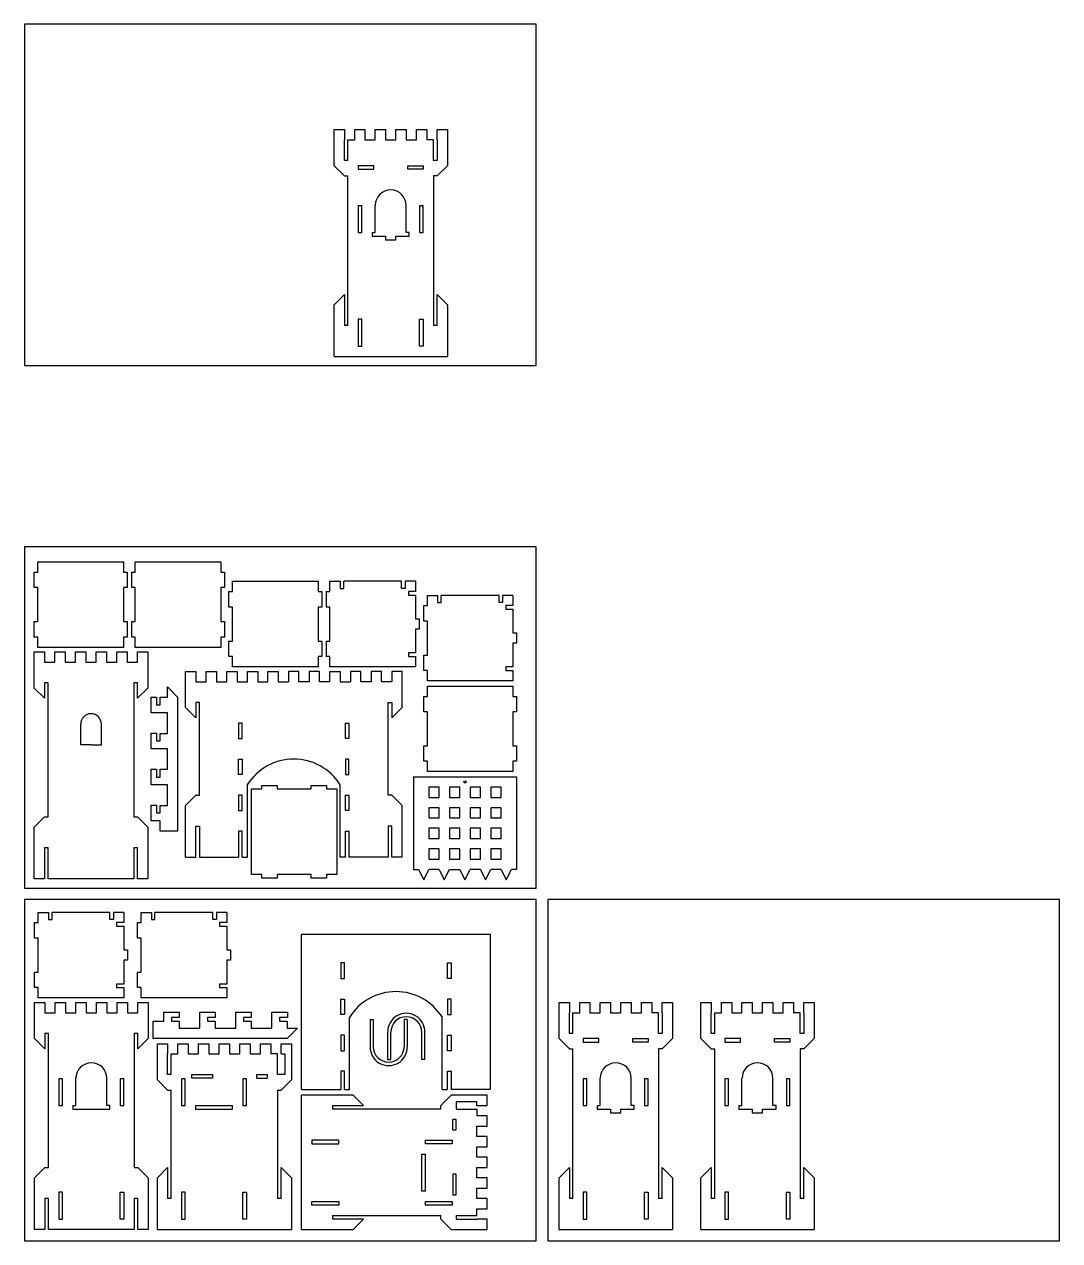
# Model space of a CAD drawing. Header units: millimetres. Extents: x 0 to 2898, y 0 to 1684.
# Drawn here: x 1465 to 2898, y 0 to 1684 of the extents above; entities that cross this region are included whole.
import ezdxf

# ---------------------------------------------------------------- set-up
doc = ezdxf.new("R2010")
doc.units = ezdxf.units.MM
doc.layers.get('0').update_dxf_attribs({"color": 1})
doc.layers.add('Marco', color=5, linetype='Continuous')

msp = doc.modelspace()

# ---------------------------------------------------------------- linework, layer by layer
for p, q in [((1893.2, 1488.5), (1893.2, 1538.5)), ((1893.2, 1538.5), (1907.5, 1538.5)), ((1907.5, 1538.5), (1907.5, 1524.2)), ((1921.8, 1524.2), (1921.8, 1538.5)), ((1921.8, 1538.5), (1936, 1538.5)), ((1936, 1538.5), (1936, 1524.2)), ((1950.3, 1524.2), (1950.3, 1538.5)), ((1950.3, 1538.5), (1964.6, 1538.5)), ((1964.6, 1538.5), (1964.6, 1524.2)), ((1978.9, 1524.2), (1978.9, 1538.5)), ((1978.9, 1538.5), (1993.1, 1538.5)), ((1993.1, 1538.5), (1993.1, 1524.2)), ((2007.4, 1524.2), (2007.4, 1538.5)), ((2007.4, 1538.5), (2021.7, 1538.5)), ((2021.7, 1538.5), (2021.7, 1524.2)), ((2036, 1524.2), (2036, 1538.5)), ((2036, 1538.5), (2050.2, 1538.5)), ((2050.2, 1538.5), (2050.2, 1488.5)), ((1907.5, 1495.7), (1907.5, 1524.2)), ((1912.5, 1495.7), (1912.5, 1524.2)), ((1912.5, 1524.2), (1921.8, 1524.2)), ((1936, 1524.2), (1950.3, 1524.2)), ((1964.6, 1524.2), (1978.9, 1524.2)), ((1993.1, 1524.2), (2007.4, 1524.2)), ((2031, 1524.2), (2021.7, 1524.2)), ((2031, 1495.7), (2031, 1524.2)), ((2036, 1524.2), (2036, 1495.7)), ((1893.2, 1488.5), (1907.5, 1474.3)), ((1912.5, 1495.7), (1907.5, 1495.7)), ((1926.8, 1488.5), (1926.8, 1483.6)), ((1948.2, 1488.5), (1926.8, 1488.5)), ((1926.8, 1483.6), (1948.2, 1483.6)), ((1948.2, 1483.6), (1948.2, 1488.5)), ((1995.3, 1483.6), (1995.3, 1488.5)), ((1995.3, 1488.5), (2016.7, 1488.5)), ((2016.7, 1483.6), (1995.3, 1483.6)), ((2016.7, 1488.5), (2016.7, 1483.6)), ((2036, 1495.7), (2031, 1495.7)), ((2050.2, 1488.5), (2036, 1474.3)), ((1907.5, 1474.3), (1912.5, 1474.3)), ((1912.5, 1267.3), (1912.5, 1474.3)), ((2036, 1474.3), (2031, 1474.3)), ((2031, 1474.3), (2031, 1267.3)), ((1931.8, 1432.9), (1926.8, 1432.9)), ((1926.8, 1432.9), (1926.8, 1395.8)), ((1931.8, 1395.8), (1931.8, 1432.9)), ((1950.3, 1395.8), (1950.3, 1433.6)), ((1993.1, 1395.8), (1993.1, 1433.6)), ((2016.7, 1432.9), (2011.7, 1432.9)), ((2011.7, 1432.9), (2011.7, 1395.8)), ((2016.7, 1395.8), (2016.7, 1432.9)), ((1926.8, 1395.8), (1931.8, 1395.8)), ((1946, 1395.8), (1946, 1390.8)), ((1946, 1395.8), (1950.3, 1395.8)), ((1946, 1390.8), (1964.6, 1390.8)), ((1964.6, 1390.8), (1964.6, 1385.8)), ((1964.6, 1385.8), (1978.9, 1385.8)), ((1978.9, 1390.8), (1997.4, 1390.8)), ((1978.9, 1385.8), (1978.9, 1390.8)), ((1997.4, 1395.8), (1993.1, 1395.8)), ((1997.4, 1390.8), (1997.4, 1395.8)), ((2011.7, 1395.8), (2016.7, 1395.8)), ((1907.5, 1310.1), (1893.2, 1295.8)), ((1907.5, 1310.1), (1907.5, 1267.3)), ((2036, 1267.3), (2036, 1310.1)), ((2036, 1310.1), (2050.2, 1295.8)), ((1893.2, 1224.4), (1893.2, 1295.8)), ((2050.2, 1295.8), (2050.2, 1224.4)), ((1912.5, 1267.3), (1907.5, 1267.3)), ((1931.8, 1275.8), (1926.8, 1275.8)), ((1926.8, 1275.8), (1926.8, 1267.3)), ((1926.8, 1267.3), (1926.8, 1238.7)), ((1931.8, 1238.7), (1931.8, 1275.8)), ((2011.7, 1238.7), (2011.7, 1275.8)), ((2011.7, 1275.8), (2016.7, 1275.8)), ((2016.7, 1275.8), (2016.7, 1267.3)), ((2016.7, 1267.3), (2016.7, 1238.7)), ((2036, 1267.3), (2031, 1267.3)), ((1926.8, 1238.7), (1931.8, 1238.7)), ((2016.7, 1238.7), (2011.7, 1238.7)), ((1893.2, 1224.4), (2050.2, 1224.4)), ((1483.4, 925.7), (1483.4, 940)), ((1483.4, 940), (1601.9, 940)), ((1601.9, 940), (1601.9, 925.7)), ((1618.2, 925.7), (1618.2, 940)), ((1618.2, 940), (1736.7, 940)), ((1736.7, 940), (1736.7, 925.7)), ((1478.4, 904.3), (1478.4, 925.7)), ((1478.4, 925.7), (1483.4, 925.7)), ((1601.9, 925.7), (1606.9, 925.7)), ((1606.9, 925.7), (1606.9, 904.3)), ((1613.2, 904.3), (1613.2, 925.7)), ((1613.2, 925.7), (1618.2, 925.7)), ((1736.7, 925.7), (1741.7, 925.7)), ((1741.7, 925.7), (1741.7, 904.3)), ((1752.8, 898.7), (1752.8, 913)), ((1752.8, 913), (1871.3, 913)), ((1871.3, 913), (1871.3, 898.7)), ((1887.6, 898.7), (1887.6, 913)), ((1887.6, 913), (1901.8, 913)), ((1901.8, 913), (1901.8, 903)), ((1906.8, 903), (1906.8, 913)), ((1986.8, 913), (1906.8, 913)), ((1986.8, 903), (1986.8, 913)), ((2006.1, 913), (1991.8, 913)), ((1991.8, 913), (1991.8, 903)), ((2006.1, 913), (2006.1, 898.7)), ((1483.4, 904.3), (1478.4, 904.3)), ((1483.4, 857.2), (1483.4, 904.3)), ((1606.9, 904.3), (1601.9, 904.3)), ((1601.9, 904.3), (1601.9, 857.2)), ((1618.2, 904.3), (1613.2, 904.3)), ((1618.2, 857.2), (1618.2, 904.3)), ((1741.7, 904.3), (1736.7, 904.3)), ((1736.7, 904.3), (1736.7, 857.2)), ((1747.8, 877.3), (1747.8, 898.7)), ((1747.8, 898.7), (1752.8, 898.7)), ((1871.3, 898.7), (1876.3, 898.7)), ((1876.3, 898.7), (1876.3, 877.3)), ((1882.6, 877.3), (1882.6, 898.7)), ((1882.6, 898.7), (1887.6, 898.7)), ((1901.8, 903), (1906.8, 903)), ((1991.8, 903), (1986.8, 903)), ((2006.1, 898.7), (1996.1, 898.7)), ((1996.1, 898.7), (1996.1, 893.7)), ((1996.1, 893.7), (2006.1, 893.7)), ((2006.1, 893.7), (2006.1, 860.9)), ((2022.4, 879.4), (2022.4, 893.6)), ((2022.4, 893.6), (2036.6, 893.6)), ((2036.6, 893.6), (2036.6, 883.7)), ((2041.6, 883.7), (2041.6, 893.6)), ((2121.6, 893.6), (2041.6, 893.6)), ((2121.6, 883.7), (2121.6, 893.6)), ((2140.9, 893.6), (2126.6, 893.6)), ((2126.6, 893.6), (2126.6, 883.7)), ((2140.9, 893.6), (2140.9, 879.4)), ((1752.8, 877.3), (1747.8, 877.3)), ((1752.8, 830.2), (1752.8, 877.3)), ((1876.3, 877.3), (1871.3, 877.3)), ((1871.3, 877.3), (1871.3, 830.2)), ((1887.6, 877.3), (1882.6, 877.3)), ((1887.6, 830.2), (1887.6, 877.3)), ((2017.4, 858), (2017.4, 879.4)), ((2017.4, 879.4), (2022.4, 879.4)), ((2036.6, 883.7), (2041.6, 883.7)), ((2126.6, 883.7), (2121.6, 883.7)), ((2140.9, 879.4), (2130.9, 879.4)), ((2130.9, 879.4), (2130.9, 874.4)), ((2006.1, 860.9), (2011.1, 860.9)), ((2011.1, 860.9), (2011.1, 846.6)), ((2130.9, 874.4), (2140.9, 874.4)), ((2140.9, 874.4), (2140.9, 841.5)), ((1478.4, 835.8), (1478.4, 857.2)), ((1478.4, 857.2), (1483.4, 857.2)), ((1601.9, 857.2), (1606.9, 857.2)), ((1606.9, 857.2), (1606.9, 835.8)), ((1613.2, 835.8), (1613.2, 857.2)), ((1613.2, 857.2), (1618.2, 857.2)), ((1736.7, 857.2), (1741.7, 857.2)), ((1741.7, 857.2), (1741.7, 835.8)), ((2011.1, 846.6), (2006.1, 846.6)), ((2006.1, 846.6), (2006.1, 813.8)), ((2022.4, 858), (2017.4, 858)), ((2022.4, 810.8), (2022.4, 858)), ((1483.4, 835.8), (1478.4, 835.8)), ((1483.4, 821.5), (1483.4, 835.8)), ((1606.9, 835.8), (1601.9, 835.8)), ((1601.9, 835.8), (1601.9, 821.5)), ((1618.2, 835.8), (1613.2, 835.8)), ((1618.2, 821.5), (1618.2, 835.8)), ((1741.7, 835.8), (1736.7, 835.8)), ((1736.7, 835.8), (1736.7, 821.5)), ((1747.8, 808.8), (1747.8, 830.2)), ((1747.8, 830.2), (1752.8, 830.2)), ((1871.3, 830.2), (1876.3, 830.2)), ((1876.3, 830.2), (1876.3, 808.8)), ((1882.6, 808.8), (1882.6, 830.2)), ((1882.6, 830.2), (1887.6, 830.2)), ((2140.9, 841.5), (2145.9, 841.5)), ((2145.9, 827.3), (2140.9, 827.3)), ((2140.9, 827.3), (2140.9, 794.4)), ((2145.9, 841.5), (2145.9, 827.3)), ((1478.4, 765.2), (1478.4, 815.2)), ((1478.4, 815.2), (1492.7, 815.2)), ((1601.9, 821.5), (1483.4, 821.5)), ((1492.7, 815.2), (1492.7, 800.9)), ((1507, 800.9), (1507, 815.2)), ((1507, 815.2), (1521.2, 815.2)), ((1521.2, 815.2), (1521.2, 800.9)), ((1535.5, 800.9), (1535.5, 815.2)), ((1535.5, 815.2), (1549.8, 815.2)), ((1549.8, 815.2), (1549.8, 800.9)), ((1564.1, 800.9), (1564.1, 815.2)), ((1564.1, 815.2), (1578.3, 815.2)), ((1578.3, 815.2), (1578.3, 800.9)), ((1592.6, 800.9), (1592.6, 815.2)), ((1592.6, 815.2), (1606.9, 815.2)), ((1606.9, 815.2), (1606.9, 800.9)), ((1736.7, 821.5), (1618.2, 821.5)), ((1621.2, 800.9), (1621.2, 815.2)), ((1621.2, 815.2), (1635.4, 815.2)), ((1635.4, 815.2), (1635.4, 765.2)), ((1752.8, 808.8), (1747.8, 808.8)), ((1752.8, 794.5), (1752.8, 808.8)), ((1876.3, 808.8), (1871.3, 808.8)), ((1871.3, 808.8), (1871.3, 794.5)), ((1887.6, 808.8), (1882.6, 808.8)), ((1887.6, 794.5), (1887.6, 808.8)), ((2006.1, 813.8), (1996.1, 813.8)), ((1996.1, 813.8), (1996.1, 808.8)), ((1996.1, 808.8), (2006.1, 808.8)), ((2006.1, 808.8), (2006.1, 794.5)), ((2017.4, 789.4), (2017.4, 810.8)), ((2017.4, 810.8), (2022.4, 810.8)), ((1492.7, 800.9), (1507, 800.9)), ((1521.2, 800.9), (1535.5, 800.9)), ((1549.8, 800.9), (1564.1, 800.9)), ((1578.3, 800.9), (1592.6, 800.9)), ((1606.9, 800.9), (1621.2, 800.9)), ((1871.3, 794.5), (1752.8, 794.5)), ((2006.1, 794.5), (1887.6, 794.5)), ((2140.9, 794.4), (2130.9, 794.4)), ((2130.9, 794.4), (2130.9, 789.4)), ((1687.6, 738.2), (1687.6, 788.2)), ((1687.6, 788.2), (1701.9, 788.2)), ((1701.9, 788.2), (1701.9, 773.9)), ((1716.2, 773.9), (1716.2, 788.2)), ((1716.2, 788.2), (1730.4, 788.2)), ((1730.4, 788.2), (1730.4, 773.9)), ((1744.7, 773.9), (1744.7, 788.2)), ((1744.7, 788.2), (1759, 788.2)), ((1759, 788.2), (1759, 773.9)), ((1773.3, 773.9), (1773.3, 788.2)), ((1773.3, 788.2), (1787.6, 788.2)), ((1787.6, 788.2), (1787.6, 773.9)), ((1801.8, 773.9), (1801.8, 788.2)), ((1801.8, 788.2), (1816.1, 788.2)), ((1816.1, 788.2), (1816.1, 773.9)), ((1844.7, 788.2), (1830.4, 788.2)), ((1830.4, 788.2), (1830.4, 773.9)), ((1844.7, 773.9), (1844.7, 788.2)), ((1873.2, 788.2), (1858.9, 788.2)), ((1858.9, 788.2), (1858.9, 773.9)), ((1873.2, 773.9), (1873.2, 788.2)), ((1887.5, 773.9), (1887.5, 788.2)), ((1887.5, 788.2), (1901.8, 788.2)), ((1901.8, 788.2), (1901.8, 773.9)), ((1930.3, 788.2), (1916, 788.2)), ((1916, 788.2), (1916, 773.9)), ((1930.3, 773.9), (1930.3, 788.2)), ((1958.9, 788.2), (1944.6, 788.2)), ((1944.6, 788.2), (1944.6, 773.9)), ((1958.9, 773.9), (1958.9, 788.2)), ((1987.4, 788.2), (1973.2, 788.2)), ((1973.2, 788.2), (1973.2, 773.9)), ((1987.4, 738.2), (1987.4, 788.2)), ((2022.4, 789.4), (2017.4, 789.4)), ((2022.4, 775.1), (2022.4, 789.4)), ((2140.9, 775.1), (2022.4, 775.1)), ((2130.9, 789.4), (2140.9, 789.4)), ((2140.9, 789.4), (2140.9, 775.1)), ((1478.4, 765.2), (1492.7, 751)), ((1497.7, 772.4), (1492.7, 772.4)), ((1492.7, 772.4), (1492.7, 751)), ((1497.7, 586.8), (1497.7, 772.4)), ((1621.2, 772.4), (1616.2, 772.4)), ((1616.2, 772.4), (1616.2, 586.8)), ((1621.2, 751), (1621.2, 772.4)), ((1635.4, 765.2), (1621.2, 751)), ((1662.5, 752.4), (1662.5, 766.7)), ((1676.7, 752.4), (1662.5, 766.7)), ((1701.9, 773.9), (1716.2, 773.9)), ((1730.4, 773.9), (1744.7, 773.9)), ((1759, 773.9), (1773.3, 773.9)), ((1787.6, 773.9), (1801.8, 773.9)), ((1816.1, 773.9), (1830.4, 773.9)), ((1858.9, 773.9), (1844.7, 773.9)), ((1887.5, 773.9), (1873.2, 773.9)), ((1901.8, 773.9), (1916, 773.9)), ((1944.6, 773.9), (1930.3, 773.9)), ((1973.2, 773.9), (1958.9, 773.9)), ((2022.4, 753.7), (2022.4, 768)), ((2022.4, 768), (2140.9, 768)), ((2140.9, 768), (2140.9, 753.7)), ((1640.3, 731.1), (1640.3, 752.5)), ((1640.3, 752.5), (1647.5, 752.5)), ((1647.5, 752.5), (1647.5, 741.8)), ((1647.5, 741.8), (1652.5, 741.8)), ((1652.5, 741.8), (1652.5, 752.4)), ((1652.5, 752.4), (1662.5, 752.4)), ((1676.7, 752.4), (1676.7, 566.9)), ((1706.9, 745.4), (1701.9, 745.4)), ((1701.9, 745.4), (1701.9, 723.9)), ((1706.9, 616.9), (1706.9, 745.4)), ((1968.2, 616.9), (1968.2, 745.4)), ((1968.2, 745.4), (1973.2, 745.4)), ((1973.2, 745.4), (1973.2, 723.9)), ((2017.4, 732.3), (2017.4, 753.7)), ((2017.4, 753.7), (2022.4, 753.7)), ((2140.9, 753.7), (2145.9, 753.7)), ((2145.9, 753.7), (2145.9, 732.3)), ((1662.5, 731.1), (1640.3, 731.1)), ((1662.5, 702.5), (1662.5, 731.1)), ((1701.9, 723.9), (1687.6, 738.2)), ((1973.2, 723.9), (1987.4, 738.2)), ((2022.4, 732.3), (2017.4, 732.3)), ((2022.4, 685.2), (2022.4, 732.3)), ((2145.9, 732.3), (2140.9, 732.3)), ((2140.9, 732.3), (2140.9, 685.2)), ((1542.6, 686.7), (1542.6, 715.3)), ((1571.2, 686.7), (1571.2, 715.3)), ((1766.1, 716.8), (1761.1, 716.8)), ((1761.1, 716.8), (1761.1, 695.4)), ((1766.1, 695.4), (1766.1, 716.8)), ((1908.9, 695.4), (1908.9, 716.8)), ((1908.9, 716.8), (1913.9, 716.8)), ((1913.9, 716.8), (1913.9, 695.4)), ((1640.3, 681.2), (1640.3, 702.6)), ((1640.3, 702.6), (1647.5, 702.6)), ((1647.5, 702.6), (1647.5, 691.9)), ((1647.5, 691.9), (1652.5, 691.9)), ((1652.5, 691.9), (1652.5, 702.5)), ((1652.5, 702.5), (1662.5, 702.5)), ((1761.1, 695.4), (1766.1, 695.4)), ((1913.9, 695.4), (1908.9, 695.4)), ((1556.9, 686.7), (1542.6, 686.7)), ((1556.9, 686.7), (1571.2, 686.7)), ((1662.5, 681.2), (1640.3, 681.2)), ((1662.5, 652.7), (1662.5, 681.2)), ((2017.4, 663.8), (2017.4, 685.2)), ((2017.4, 685.2), (2022.4, 685.2)), ((2140.9, 685.2), (2145.9, 685.2)), ((2145.9, 685.2), (2145.9, 663.8)), ((1761.1, 645.4), (1761.1, 666.8)), ((1761.1, 666.8), (1766.1, 666.8)), ((1766.1, 666.8), (1766.1, 645.4)), ((1913.9, 666.8), (1908.9, 666.8)), ((1908.9, 666.8), (1908.9, 645.4)), ((1913.9, 645.4), (1913.9, 666.8)), ((2022.4, 663.8), (2017.4, 663.8)), ((2022.4, 649.5), (2022.4, 663.8)), ((2145.9, 663.8), (2140.9, 663.8)), ((2140.9, 663.8), (2140.9, 649.5)), ((1640.3, 631.3), (1640.3, 652.7)), ((1640.3, 652.7), (1647.5, 652.7)), ((1647.5, 652.7), (1647.5, 642)), ((1647.5, 642), (1652.5, 642)), ((1652.5, 642), (1652.5, 652.7)), ((1652.5, 652.7), (1662.5, 652.7)), ((1766.1, 645.4), (1761.1, 645.4)), ((1908.9, 645.4), (1913.9, 645.4)), ((2003.1, 642.4), (2145.9, 642.4)), ((2003.1, 642.4), (2003.1, 513.9)), ((2140.9, 649.5), (2022.4, 649.5)), ((2145.9, 642.4), (2145.9, 513.9)), ((1662.5, 631.3), (1640.3, 631.3)), ((1662.5, 602.8), (1662.5, 631.3)), ((1773.3, 531.2), (1773.3, 631.1)), ((1778.8, 507), (1778.8, 625.5)), ((1778.8, 625.5), (1793.1, 625.5)), ((1793.1, 625.5), (1793.1, 630.5)), ((1793.1, 630.5), (1814.5, 630.5)), ((1814.5, 630.5), (1814.5, 625.5)), ((1814.5, 625.5), (1861.6, 625.5)), ((1861.6, 625.5), (1861.6, 630.5)), ((1861.6, 630.5), (1883, 630.5)), ((1883, 630.5), (1883, 625.5)), ((1883, 625.5), (1897.3, 625.5)), ((1897.3, 625.5), (1897.3, 507)), ((1901.8, 531.2), (1901.8, 631.1)), ((2038.8, 628.1), (2024.5, 628.1)), ((2024.5, 628.1), (2024.5, 613.8)), ((2038.8, 613.8), (2038.8, 628.1)), ((2067.3, 628.1), (2053.1, 628.1)), ((2053.1, 628.1), (2053.1, 613.8)), ((2067.3, 613.8), (2067.3, 628.1)), ((2095.9, 628.1), (2081.6, 628.1)), ((2081.6, 628.1), (2081.6, 613.8)), ((2095.9, 613.8), (2095.9, 628.1)), ((2124.4, 628.1), (2110.2, 628.1)), ((2110.2, 628.1), (2110.2, 613.8)), ((2124.4, 613.8), (2124.4, 628.1)), ((1687.6, 602.6), (1701.9, 616.9)), ((1701.9, 616.9), (1706.9, 616.9)), ((1766.1, 616.9), (1761.1, 616.9)), ((1761.1, 616.9), (1761.1, 595.5)), ((1766.1, 595.5), (1766.1, 616.9)), ((1908.9, 595.5), (1908.9, 616.9)), ((1908.9, 616.9), (1913.9, 616.9)), ((1913.9, 616.9), (1913.9, 595.5)), ((1973.2, 616.9), (1968.2, 616.9)), ((1987.4, 602.6), (1973.2, 616.9)), ((2024.5, 613.8), (2038.8, 613.8)), ((2053.1, 613.8), (2067.3, 613.8)), ((2081.6, 613.8), (2095.9, 613.8)), ((2110.2, 613.8), (2124.4, 613.8)), ((1640.3, 581.5), (1640.3, 602.9)), ((1640.3, 602.9), (1647.5, 602.9)), ((1647.5, 602.9), (1647.5, 592.2)), ((1647.5, 592.2), (1652.5, 592.2)), ((1652.5, 592.2), (1652.5, 602.8)), ((1652.5, 602.8), (1662.5, 602.8)), ((1687.6, 531.2), (1687.6, 602.6)), ((1761.1, 595.5), (1766.1, 595.5)), ((1913.9, 595.5), (1908.9, 595.5)), ((1987.4, 531.2), (1987.4, 602.6)), ((2038.8, 599.5), (2024.5, 599.5)), ((2024.5, 599.5), (2024.5, 585.3)), ((2038.8, 585.3), (2038.8, 599.5)), ((2067.3, 599.5), (2053.1, 599.5)), ((2053.1, 599.5), (2053.1, 585.3)), ((2067.3, 585.3), (2067.3, 599.5)), ((2095.9, 599.5), (2081.6, 599.5)), ((2081.6, 599.5), (2081.6, 585.3)), ((2095.9, 585.3), (2095.9, 599.5)), ((2124.4, 599.5), (2110.2, 599.5)), ((2110.2, 599.5), (2110.2, 585.3)), ((2124.4, 585.3), (2124.4, 599.5)), ((1492.7, 586.8), (1478.4, 572.5)), ((1492.7, 586.8), (1497.7, 586.8)), ((1616.2, 586.8), (1621.2, 586.8)), ((1621.2, 586.8), (1635.4, 572.5)), ((1652.5, 581.5), (1640.3, 581.5)), ((1652.5, 566.9), (1652.5, 581.5)), ((1701.9, 531.2), (1701.9, 574)), ((1701.9, 574), (1706.9, 574)), ((1706.9, 574), (1706.9, 531.2)), ((1973.2, 574), (1968.2, 574)), ((1968.2, 574), (1968.2, 531.2)), ((1973.2, 531.2), (1973.2, 574)), ((2024.5, 585.3), (2038.8, 585.3)), ((2053.1, 585.3), (2067.3, 585.3)), ((2081.6, 585.3), (2095.9, 585.3)), ((2110.2, 585.3), (2124.4, 585.3)), ((1478.4, 501.1), (1478.4, 572.5)), ((1635.4, 572.5), (1635.4, 501.1)), ((1676.7, 566.9), (1652.5, 566.9)), ((1766.1, 566.9), (1761.1, 566.9)), ((1761.1, 566.9), (1761.1, 531.2)), ((1766.1, 531.2), (1766.1, 566.9)), ((1908.9, 531.2), (1908.9, 566.9)), ((1908.9, 566.9), (1913.9, 566.9)), ((1913.9, 566.9), (1913.9, 531.2)), ((2038.8, 571), (2024.5, 571)), ((2024.5, 571), (2024.5, 556.7)), ((2024.5, 556.7), (2038.8, 556.7)), ((2038.8, 556.7), (2038.8, 571)), ((2067.3, 571), (2053.1, 571)), ((2053.1, 571), (2053.1, 556.7)), ((2053.1, 556.7), (2067.3, 556.7)), ((2067.3, 556.7), (2067.3, 571)), ((2095.9, 571), (2081.6, 571)), ((2081.6, 571), (2081.6, 556.7)), ((2081.6, 556.7), (2095.9, 556.7)), ((2095.9, 556.7), (2095.9, 571)), ((2124.4, 571), (2110.2, 571)), ((2110.2, 571), (2110.2, 556.7)), ((2110.2, 556.7), (2124.4, 556.7)), ((2124.4, 556.7), (2124.4, 571)), ((1497.7, 543.9), (1492.7, 543.9)), ((1492.7, 543.9), (1492.7, 501.1)), ((1497.7, 501.1), (1497.7, 543.9)), ((1621.2, 543.9), (1616.2, 543.9)), ((1616.2, 543.9), (1616.2, 501.1)), ((1621.2, 501.1), (1621.2, 543.9)), ((2038.8, 542.4), (2024.5, 542.4)), ((2024.5, 542.4), (2024.5, 528.2)), ((2038.8, 528.2), (2038.8, 542.4)), ((2067.3, 542.4), (2053.1, 542.4)), ((2053.1, 542.4), (2053.1, 528.2)), ((2067.3, 528.2), (2067.3, 542.4)), ((2095.9, 542.4), (2081.6, 542.4)), ((2081.6, 542.4), (2081.6, 528.2)), ((2095.9, 528.2), (2095.9, 542.4)), ((2124.4, 542.4), (2110.2, 542.4)), ((2110.2, 542.4), (2110.2, 528.2)), ((2124.4, 528.2), (2124.4, 542.4)), ((1687.6, 531.2), (1701.9, 531.2)), ((1706.9, 531.2), (1761.1, 531.2)), ((1766.1, 531.2), (1773.3, 531.2)), ((1908.9, 531.2), (1901.8, 531.2)), ((1968.2, 531.2), (1913.9, 531.2)), ((1987.4, 531.2), (1973.2, 531.2)), ((2024.5, 528.2), (2038.8, 528.2)), ((2053.1, 528.2), (2067.3, 528.2)), ((2081.6, 528.2), (2095.9, 528.2)), ((2110.2, 528.2), (2124.4, 528.2)), ((1793.1, 507), (1778.8, 507)), ((1793.1, 502), (1793.1, 507)), ((1861.6, 507), (1814.5, 507)), ((1814.5, 507), (1814.5, 502)), ((1861.6, 502), (1861.6, 507)), ((1897.3, 507), (1883, 507)), ((1883, 507), (1883, 502)), ((2003.1, 513.9), (2010.2, 513.9)), ((2010.2, 513.9), (2017.4, 499.6)), ((2017.4, 499.6), (2024.5, 513.9)), ((2038.8, 513.9), (2024.5, 513.9)), ((2038.8, 513.9), (2045.9, 499.6)), ((2045.9, 499.6), (2053.1, 513.9)), ((2053.1, 513.9), (2067.3, 513.9)), ((2067.3, 513.9), (2074.5, 499.6)), ((2074.5, 499.6), (2081.6, 513.9)), ((2095.9, 513.9), (2081.6, 513.9)), ((2095.9, 513.9), (2103, 499.6)), ((2103, 499.6), (2110.2, 513.9)), ((2124.4, 513.9), (2110.2, 513.9)), ((2124.4, 513.9), (2131.6, 499.6)), ((2131.6, 499.6), (2138.7, 513.9)), ((2145.9, 513.9), (2138.7, 513.9)), ((1492.7, 501.1), (1478.4, 501.1)), ((1616.2, 501.1), (1497.7, 501.1)), ((1635.4, 501.1), (1621.2, 501.1)), ((1814.5, 502), (1793.1, 502)), ((1883, 502), (1861.6, 502)), ((1478.8, 418.9), (1478.8, 440.4)), ((1478.8, 440.4), (1483.8, 440.4)), ((1483.8, 440.4), (1483.8, 454.6)), ((1483.8, 454.6), (1498.1, 454.6)), ((1498.1, 454.6), (1498.1, 444.6)), ((1498.1, 444.6), (1503.1, 444.6)), ((1503.1, 444.6), (1503.1, 454.6)), ((1583.1, 454.6), (1503.1, 454.6)), ((1583.1, 444.6), (1583.1, 454.6)), ((1588.1, 444.6), (1583.1, 444.6)), ((1602.3, 454.6), (1588.1, 454.6)), ((1588.1, 454.6), (1588.1, 444.6)), ((1602.3, 440.4), (1592.3, 440.4)), ((1592.3, 440.4), (1592.3, 435.4)), ((1602.3, 454.6), (1602.3, 440.4)), ((1621.2, 418.9), (1621.2, 440.4)), ((1621.2, 440.4), (1626.2, 440.4)), ((1626.2, 440.4), (1626.2, 454.6)), ((1626.2, 454.6), (1640.4, 454.6)), ((1640.4, 454.6), (1640.4, 444.6)), ((1640.4, 444.6), (1645.4, 444.6)), ((1645.4, 444.6), (1645.4, 454.6)), ((1725.4, 454.6), (1645.4, 454.6)), ((1725.4, 444.6), (1725.4, 454.6)), ((1730.4, 444.6), (1725.4, 444.6)), ((1744.7, 454.6), (1730.4, 454.6)), ((1730.4, 454.6), (1730.4, 444.6)), ((1744.7, 440.4), (1734.7, 440.4)), ((1734.7, 440.4), (1734.7, 435.4)), ((1744.7, 454.6), (1744.7, 440.4)), ((1592.3, 435.4), (1602.3, 435.4)), ((1602.3, 435.4), (1602.3, 402.5)), ((1734.7, 435.4), (1744.7, 435.4)), ((1744.7, 435.4), (1744.7, 402.5)), ((1848.2, 209.3), (1848.3, 424.3)), ((1848.3, 424.3), (2109.5, 424.3)), ((2109.5, 424.3), (2109.5, 209.3)), ((1483.8, 418.9), (1478.8, 418.9)), ((1483.8, 371.8), (1483.8, 418.9)), ((1626.2, 418.9), (1621.2, 418.9)), ((1626.2, 371.8), (1626.2, 418.9)), ((1602.3, 402.5), (1607.3, 402.5)), ((1607.3, 388.2), (1602.3, 388.2)), ((1602.3, 388.2), (1602.3, 355.4)), ((1607.3, 402.5), (1607.3, 388.2)), ((1744.7, 402.5), (1749.7, 402.5)), ((1749.7, 388.2), (1744.7, 388.2)), ((1744.7, 388.2), (1744.7, 355.4)), ((1749.7, 402.5), (1749.7, 388.2)), ((1478.8, 350.4), (1478.8, 371.8)), ((1478.8, 371.8), (1483.8, 371.8)), ((1621.2, 350.4), (1621.2, 371.8)), ((1621.2, 371.8), (1626.2, 371.8)), ((1907.5, 384.5), (1902.5, 384.5)), ((1902.5, 384.5), (1902.5, 363.1)), ((1907.5, 363.1), (1907.5, 384.5)), ((2050.3, 363.1), (2050.3, 384.5)), ((2050.3, 384.5), (2055.3, 384.5)), ((2055.3, 384.5), (2055.3, 363.1)), ((1602.3, 355.4), (1592.3, 355.4)), ((1592.3, 355.4), (1592.3, 350.4)), ((1744.7, 355.4), (1734.7, 355.4)), ((1734.7, 355.4), (1734.7, 350.4)), ((1902.5, 363.1), (1907.5, 363.1)), ((2055.3, 363.1), (2050.3, 363.1)), ((1483.8, 350.4), (1478.8, 350.4)), ((1483.8, 336.1), (1483.8, 350.4)), ((1592.3, 350.4), (1602.3, 350.4)), ((1602.3, 350.4), (1602.3, 336.1)), ((1626.2, 350.4), (1621.2, 350.4)), ((1626.2, 336.1), (1626.2, 350.4)), ((1734.7, 350.4), (1744.7, 350.4)), ((1744.7, 350.4), (1744.7, 336.1)), ((1478.8, 279.9), (1478.8, 329.8)), ((1478.8, 329.8), (1493.1, 329.8)), ((1602.3, 336.1), (1483.8, 336.1)), ((1493.1, 329.8), (1493.1, 315.6)), ((1507.4, 315.6), (1507.4, 329.8)), ((1507.4, 329.8), (1521.7, 329.8)), ((1521.7, 329.8), (1521.7, 315.6)), ((1536, 315.6), (1536, 329.8)), ((1536, 329.8), (1550.2, 329.8)), ((1550.2, 329.8), (1550.2, 315.6)), ((1564.5, 315.6), (1564.5, 329.8)), ((1564.5, 329.8), (1578.8, 329.8)), ((1578.8, 329.8), (1578.8, 315.6)), ((1593.1, 315.6), (1593.1, 329.8)), ((1593.1, 329.8), (1607.3, 329.8)), ((1607.3, 329.8), (1607.3, 315.6)), ((1621.6, 315.6), (1621.6, 329.8)), ((1621.6, 329.8), (1635.9, 329.8)), ((1744.7, 336.1), (1626.2, 336.1)), ((1635.9, 329.8), (1635.9, 279.9)), ((1902.5, 313.1), (1902.5, 334.5)), ((1902.5, 334.5), (1907.5, 334.5)), ((1907.5, 334.5), (1907.5, 313.1)), ((2055.3, 334.5), (2050.3, 334.5)), ((2050.3, 334.5), (2050.3, 313.1)), ((2055.3, 313.1), (2055.3, 334.5)), ((2204.7, 279.9), (2204.7, 329.8)), ((2204.7, 329.8), (2219, 329.8)), ((2219, 329.8), (2219, 315.6)), ((2233.3, 315.6), (2233.3, 329.8)), ((2233.3, 329.8), (2247.5, 329.8)), ((2247.5, 329.8), (2247.5, 315.6)), ((2261.8, 315.6), (2261.8, 329.8)), ((2261.8, 329.8), (2276.1, 329.8)), ((2276.1, 329.8), (2276.1, 315.6)), ((2290.4, 315.6), (2290.4, 329.8)), ((2290.4, 329.8), (2304.7, 329.8)), ((2304.7, 329.8), (2304.7, 315.6)), ((2318.9, 315.6), (2318.9, 329.8)), ((2318.9, 329.8), (2333.2, 329.8)), ((2333.2, 329.8), (2333.2, 315.6)), ((2347.5, 315.6), (2347.5, 329.8)), ((2347.5, 329.8), (2361.8, 329.8)), ((2361.8, 329.8), (2361.8, 279.9)), ((2400.8, 279.9), (2400.8, 329.8)), ((2400.8, 329.8), (2415.1, 329.8)), ((2415.1, 329.8), (2415.1, 315.6)), ((2429.4, 315.6), (2429.4, 329.8)), ((2429.4, 329.8), (2443.7, 329.8)), ((2443.7, 329.8), (2443.7, 315.6)), ((2457.9, 315.6), (2457.9, 329.8)), ((2457.9, 329.8), (2472.2, 329.8)), ((2472.2, 329.8), (2472.2, 315.6)), ((2486.5, 315.6), (2486.5, 329.8)), ((2486.5, 329.8), (2500.8, 329.8)), ((2500.8, 329.8), (2500.8, 315.6)), ((2515.1, 315.6), (2515.1, 329.8)), ((2515.1, 329.8), (2529.3, 329.8)), ((2529.3, 329.8), (2529.3, 315.6)), ((2543.6, 315.6), (2543.6, 329.8)), ((2543.6, 329.8), (2557.9, 329.8)), ((2557.9, 329.8), (2557.9, 279.9)), ((1493.1, 315.6), (1507.4, 315.6)), ((1521.7, 315.6), (1536, 315.6)), ((1550.2, 315.6), (1564.5, 315.6)), ((1578.8, 315.6), (1593.1, 315.6)), ((1607.3, 315.6), (1621.6, 315.6)), ((1643, 279.9), (1643, 304.1)), ((1643, 304.1), (1657.6, 304.1)), ((1657.6, 304.1), (1657.6, 316.3)), ((1657.6, 316.3), (1679, 316.3)), ((1679, 309.1), (1668.3, 309.1)), ((1668.3, 309.1), (1668.3, 304.1)), ((1668.3, 304.1), (1678.9, 304.1)), ((1678.9, 304.1), (1678.9, 294.1)), ((1679, 316.3), (1679, 309.1)), ((1707.5, 294.1), (1707.5, 316.3)), ((1707.5, 316.3), (1728.9, 316.3)), ((1728.9, 309.1), (1718.2, 309.1)), ((1718.2, 309.1), (1718.2, 304.1)), ((1718.2, 304.1), (1728.8, 304.1)), ((1728.8, 304.1), (1728.8, 294.1)), ((1728.9, 316.3), (1728.9, 309.1)), ((1757.3, 294.1), (1757.3, 316.3)), ((1757.3, 316.3), (1778.7, 316.3)), ((1778.7, 309.1), (1768, 309.1)), ((1768, 309.1), (1768, 304.1)), ((1768, 304.1), (1778.7, 304.1)), ((1778.7, 316.3), (1778.7, 309.1)), ((1778.7, 304.1), (1778.7, 294.1)), ((1807.2, 294.1), (1807.2, 316.3)), ((1807.2, 316.3), (1828.6, 316.3)), ((1828.6, 309.1), (1817.9, 309.1)), ((1817.9, 309.1), (1817.9, 304.1)), ((1817.9, 304.1), (1828.5, 304.1)), ((1828.5, 304.1), (1828.5, 294.1)), ((1828.6, 316.3), (1828.6, 309.1)), ((1907.5, 313.1), (1902.5, 313.1)), ((1914.6, 209.3), (1914.6, 309.1)), ((1943.2, 306.4), (1943.2, 268.6)), ((1943.2, 306.4), (1947.5, 306.4)), ((1947.5, 306.4), (1947.5, 268.6)), ((1994.6, 306.4), (1990.4, 306.4)), ((1990.4, 306.4), (1990.4, 268.6)), ((1994.6, 306.4), (1994.6, 268.6)), ((2043.1, 209.3), (2043.1, 309.1)), ((2050.3, 313.1), (2055.3, 313.1)), ((2219, 287), (2219, 315.6)), ((2224, 287), (2224, 315.6)), ((2224, 315.6), (2233.3, 315.6)), ((2247.5, 315.6), (2261.8, 315.6)), ((2276.1, 315.6), (2290.4, 315.6)), ((2304.7, 315.6), (2318.9, 315.6)), ((2342.5, 315.6), (2333.2, 315.6)), ((2342.5, 287), (2342.5, 315.6)), ((2347.5, 315.6), (2347.5, 287)), ((2415.1, 287), (2415.1, 315.6)), ((2420.1, 287), (2420.1, 315.6)), ((2420.1, 315.6), (2429.4, 315.6)), ((2443.7, 315.6), (2457.9, 315.6)), ((2472.2, 315.6), (2486.5, 315.6)), ((2500.8, 315.6), (2515.1, 315.6)), ((2538.6, 315.6), (2529.3, 315.6)), ((2538.6, 287), (2538.6, 315.6)), ((2543.6, 315.6), (2543.6, 287)), ((1498.1, 287), (1493.1, 287)), ((1493.1, 287), (1493.1, 265.6)), ((1498.1, 101.4), (1498.1, 287)), ((1621.6, 287), (1616.6, 287)), ((1616.6, 287), (1616.6, 101.4)), ((1621.6, 265.6), (1621.6, 287)), ((1678.9, 294.1), (1707.5, 294.1)), ((1728.8, 294.1), (1757.3, 294.1)), ((1778.7, 294.1), (1807.2, 294.1)), ((1828.5, 294.1), (1842.8, 294.1)), ((1828.5, 279.9), (1842.8, 294.1)), ((1967.5, 250.9), (1967.5, 288.7)), ((1971.8, 250.9), (1971.8, 288.7)), ((2014.6, 250.9), (2014.6, 288.7)), ((2018.9, 250.9), (2018.9, 288.7)), ((2224, 287), (2219, 287)), ((2347.5, 287), (2342.5, 287)), ((2420.1, 287), (2415.1, 287)), ((2543.6, 287), (2538.6, 287)), ((1478.8, 279.9), (1493.1, 265.6)), ((1635.9, 279.9), (1621.6, 265.6)), ((1828.5, 279.9), (1643, 279.9)), ((1648.7, 222.8), (1648.7, 272.7)), ((1648.7, 272.7), (1662.9, 272.7)), ((1662.9, 272.7), (1662.9, 258.5)), ((1677.2, 258.5), (1677.2, 272.7)), ((1677.2, 272.7), (1691.5, 272.7)), ((1691.5, 272.7), (1691.5, 258.5)), ((1705.8, 258.5), (1705.8, 272.7)), ((1705.8, 272.7), (1720.1, 272.7)), ((1720.1, 272.7), (1720.1, 258.5)), ((1734.3, 258.5), (1734.3, 272.7)), ((1734.3, 272.7), (1748.6, 272.7)), ((1748.6, 272.7), (1748.6, 258.5)), ((1762.9, 258.5), (1762.9, 272.7)), ((1762.9, 272.7), (1777.2, 272.7)), ((1777.2, 272.7), (1777.2, 258.5)), ((1791.4, 258.5), (1791.4, 272.7)), ((1791.4, 272.7), (1805.7, 272.7)), ((1805.7, 272.7), (1805.7, 258.5)), ((1820, 258.5), (1820, 272.7)), ((1820, 272.7), (1834.3, 272.7)), ((1834.3, 272.7), (1834.3, 222.8)), ((1907.5, 284.6), (1902.5, 284.6)), ((1902.5, 284.6), (1902.5, 263.1)), ((1907.5, 263.1), (1907.5, 284.6)), ((2050.3, 263.1), (2050.3, 284.6)), ((2050.3, 284.6), (2055.3, 284.6)), ((2055.3, 284.6), (2055.3, 263.1)), ((2204.7, 279.9), (2219, 265.6)), ((2238.3, 279.9), (2238.3, 274.9)), ((2259.7, 279.9), (2238.3, 279.9)), ((2238.3, 274.9), (2259.7, 274.9)), ((2259.7, 274.9), (2259.7, 279.9)), ((2306.8, 274.9), (2306.8, 279.9)), ((2306.8, 279.9), (2328.2, 279.9)), ((2328.2, 274.9), (2306.8, 274.9)), ((2328.2, 279.9), (2328.2, 274.9)), ((2361.8, 279.9), (2347.5, 265.6)), ((2400.8, 279.9), (2415.1, 265.6)), ((2434.4, 279.9), (2434.4, 274.9)), ((2455.8, 279.9), (2434.4, 279.9)), ((2434.4, 274.9), (2455.8, 274.9)), ((2455.8, 274.9), (2455.8, 279.9)), ((2502.9, 274.9), (2502.9, 279.9)), ((2502.9, 279.9), (2524.3, 279.9)), ((2524.3, 274.9), (2502.9, 274.9)), ((2524.3, 279.9), (2524.3, 274.9)), ((2557.9, 279.9), (2543.6, 265.6)), ((1662.9, 229.9), (1662.9, 258.5)), ((1667.9, 229.9), (1667.9, 258.5)), ((1667.9, 258.5), (1677.2, 258.5)), ((1691.5, 258.5), (1705.8, 258.5)), ((1720.1, 258.5), (1734.3, 258.5)), ((1748.6, 258.5), (1762.9, 258.5)), ((1777.2, 258.5), (1791.4, 258.5)), ((1815, 258.5), (1805.7, 258.5)), ((1815, 229.9), (1815, 258.5)), ((1820, 258.5), (1825, 258.5)), ((1825, 258.5), (1825, 229.9)), ((1902.5, 263.1), (1907.5, 263.1)), ((2055.3, 263.1), (2050.3, 263.1)), ((2219, 265.6), (2224, 265.6)), ((2224, 58.6), (2224, 265.6)), ((2347.5, 265.6), (2342.5, 265.6)), ((2342.5, 265.6), (2342.5, 58.6)), ((2415.1, 265.6), (2420.1, 265.6)), ((2420.1, 58.6), (2420.1, 265.6)), ((2543.6, 265.6), (2538.6, 265.6)), ((2538.6, 265.6), (2538.6, 58.6)), ((1967.5, 250.9), (1971.8, 250.9)), ((2018.9, 250.9), (2014.6, 250.9)), ((1517.4, 224.2), (1512.4, 224.2)), ((1512.4, 224.2), (1512.4, 187.1)), ((1517.4, 187.1), (1517.4, 224.2)), ((1536, 187.1), (1536, 224.9)), ((1578.8, 187.1), (1578.8, 224.9)), ((1602.3, 224.2), (1597.3, 224.2)), ((1597.3, 224.2), (1597.3, 187.1)), ((1602.3, 187.1), (1602.3, 224.2)), ((1648.7, 222.8), (1662.9, 208.5)), ((1667.9, 229.9), (1662.9, 229.9)), ((1687.2, 224.3), (1682.2, 224.3)), ((1682.2, 224.3), (1682.2, 187.2)), ((1687.2, 187.2), (1687.2, 224.3)), ((1696.5, 229.9), (1725.1, 229.9)), ((1696.5, 224.9), (1696.5, 229.9)), ((1725.1, 224.9), (1696.5, 224.9)), ((1725.1, 229.9), (1725.1, 224.9)), ((1772.2, 224.3), (1767.2, 224.3)), ((1767.2, 224.3), (1767.2, 187.2)), ((1772.2, 187.2), (1772.2, 224.3)), ((1786.4, 224.9), (1786.4, 229.9)), ((1786.4, 229.9), (1800.7, 229.9)), ((1786.4, 224.9), (1800.7, 224.9)), ((1800.7, 229.9), (1800.7, 224.9)), ((1820, 229.9), (1815, 229.9)), ((1825, 229.9), (1820, 229.9)), ((1834.3, 222.8), (1820, 208.5)), ((1907.5, 234.6), (1902.5, 234.6)), ((1902.5, 234.6), (1902.5, 209.3)), ((1907.5, 209.3), (1907.5, 234.6)), ((2050.3, 209.3), (2050.3, 234.6)), ((2050.3, 234.6), (2055.3, 234.6)), ((2055.3, 234.6), (2055.3, 209.3)), ((2243.3, 224.2), (2238.3, 224.2)), ((2238.3, 224.2), (2238.3, 187.1)), ((2243.3, 187.1), (2243.3, 224.2)), ((2261.8, 187.1), (2261.8, 224.9)), ((2304.7, 187.1), (2304.7, 224.9)), ((2328.2, 224.2), (2323.2, 224.2)), ((2323.2, 224.2), (2323.2, 187.1)), ((2328.2, 187.1), (2328.2, 224.2)), ((2439.4, 224.2), (2434.4, 224.2)), ((2434.4, 224.2), (2434.4, 187.1)), ((2439.4, 187.1), (2439.4, 224.2)), ((2457.9, 187.1), (2457.9, 224.9)), ((2500.8, 187.1), (2500.8, 224.9)), ((2524.3, 224.2), (2519.3, 224.2)), ((2519.3, 224.2), (2519.3, 187.1)), ((2524.3, 187.1), (2524.3, 224.2)), ((1662.9, 208.5), (1667.9, 208.5)), ((1667.9, 58.6), (1667.9, 208.5)), ((1815, 208.5), (1815, 58.6)), ((1815, 208.5), (1820, 208.5)), ((1848.2, 209.3), (1902.5, 209.3)), ((1907.5, 209.3), (1914.6, 209.3)), ((2043.1, 209.3), (2050.3, 209.3)), ((2109.5, 209.3), (2055.3, 209.3)), ((1512.4, 187.1), (1517.4, 187.1)), ((1531.7, 187.1), (1531.7, 182.1)), ((1531.7, 187.1), (1536, 187.1)), ((1583.1, 187.1), (1578.8, 187.1)), ((1583.1, 182.1), (1583.1, 187.1)), ((1597.3, 187.1), (1602.3, 187.1)), ((1682.2, 187.2), (1687.2, 187.2)), ((1701.5, 187.2), (1701.5, 182.2)), ((1701.5, 187.2), (1752.9, 187.2)), ((1752.9, 182.2), (1752.9, 187.2)), ((1767.2, 187.2), (1772.2, 187.2)), ((1919.7, 201.3), (1848.3, 201.3)), ((1848.3, 15.7), (1848.3, 201.3)), ((1891.1, 187.1), (1934, 187.1)), ((1891.1, 187.1), (1891.1, 182.1)), ((1934, 187.1), (1919.7, 201.3)), ((2055.3, 201.3), (2041, 187.1)), ((2041, 182.1), (2041, 187.1)), ((2105.3, 201.3), (2055.3, 201.3)), ((2091, 192.1), (2062.5, 192.1)), ((2062.5, 192.1), (2062.5, 187.1)), ((2062.5, 187.1), (2062.5, 182.1)), ((2091, 187.1), (2091, 192.1)), ((2091, 187.1), (2105.3, 187.1)), ((2105.3, 187.1), (2105.3, 201.3)), ((2238.3, 187.1), (2243.3, 187.1)), ((2257.5, 187.1), (2257.5, 182.1)), ((2257.5, 187.1), (2261.8, 187.1)), ((2308.9, 187.1), (2304.7, 187.1)), ((2308.9, 182.1), (2308.9, 187.1)), ((2323.2, 187.1), (2328.2, 187.1)), ((2434.4, 187.1), (2439.4, 187.1)), ((2453.7, 187.1), (2453.7, 182.1)), ((2453.7, 187.1), (2457.9, 187.1)), ((2505.1, 187.1), (2500.8, 187.1)), ((2505.1, 182.1), (2505.1, 187.1)), ((2519.3, 187.1), (2524.3, 187.1)), ((1531.7, 182.1), (1583.1, 182.1)), ((1701.5, 182.2), (1752.9, 182.2)), ((2041, 182.1), (1891.1, 182.1)), ((2062.5, 182.1), (2091, 182.1)), ((2091, 182.1), (2091, 172.8)), ((2105.3, 172.8), (2091, 172.8)), ((2105.3, 158.5), (2105.3, 172.8)), ((2257.5, 182.1), (2276.1, 182.1)), ((2276.1, 182.1), (2276.1, 177.1)), ((2276.1, 177.1), (2290.4, 177.1)), ((2290.4, 182.1), (2308.9, 182.1)), ((2290.4, 177.1), (2290.4, 182.1)), ((2453.7, 182.1), (2472.2, 182.1)), ((2472.2, 182.1), (2472.2, 177.1)), ((2472.2, 177.1), (2486.5, 177.1)), ((2486.5, 182.1), (2505.1, 182.1)), ((2486.5, 177.1), (2486.5, 182.1)), ((2062.5, 167.8), (2057.5, 167.8)), ((2057.5, 153.5), (2057.5, 167.8)), ((2057.5, 153.5), (2062.5, 153.5)), ((2062.5, 153.5), (2062.5, 167.8)), ((2091, 144.2), (2091, 158.5)), ((2091, 158.5), (2105.3, 158.5)), ((1891.1, 139.2), (1862.6, 139.2)), ((1862.6, 139.2), (1862.6, 134.2)), ((1899.7, 139.2), (1891.1, 139.2)), ((1899.7, 134.2), (1899.7, 139.2)), ((2019.7, 134.2), (2019.7, 139.2)), ((2019.7, 139.2), (2056.8, 139.2)), ((2056.8, 139.2), (2056.8, 134.2)), ((2105.3, 144.2), (2091, 144.2)), ((2105.3, 130), (2105.3, 144.2)), ((1862.6, 134.2), (1899.7, 134.2)), ((2014.7, 120), (2019.7, 120)), ((2014.7, 68.6), (2014.7, 120)), ((2056.8, 134.2), (2019.7, 134.2)), ((2019.7, 68.6), (2019.7, 120)), ((2091, 115.7), (2091, 130)), ((2091, 130), (2105.3, 130)), ((1493.1, 101.4), (1478.8, 87.1)), ((1493.1, 101.4), (1498.1, 101.4)), ((1616.6, 101.4), (1621.6, 101.4)), ((1621.6, 101.4), (1635.9, 87.1)), ((1662.9, 101.4), (1648.7, 87.1)), ((1662.9, 101.4), (1662.9, 58.6)), ((1820, 58.6), (1820, 101.4)), ((1820, 101.4), (1834.3, 87.1)), ((2105.3, 115.7), (2091, 115.7)), ((2091, 87.1), (2091, 101.4)), ((2091, 101.4), (2105.3, 101.4)), ((2105.3, 101.4), (2105.3, 115.7)), ((2219, 101.4), (2204.7, 87.1)), ((2219, 101.4), (2219, 58.6)), ((2347.5, 58.6), (2347.5, 101.4)), ((2347.5, 101.4), (2361.8, 87.1)), ((2415.1, 101.4), (2400.8, 87.1)), ((2415.1, 101.4), (2415.1, 58.6)), ((2543.6, 58.6), (2543.6, 101.4)), ((2543.6, 101.4), (2557.9, 87.1)), ((1478.8, 15.7), (1478.8, 87.1)), ((1635.9, 87.1), (1635.9, 15.7)), ((1648.7, 15.7), (1648.7, 87.1)), ((1834.3, 87.1), (1834.3, 15.7)), ((2062.5, 92.1), (2057.5, 92.1)), ((2057.5, 92.1), (2057.5, 63.6)), ((2062.5, 63.6), (2062.5, 92.1)), ((2105.3, 87.1), (2091, 87.1)), ((2105.3, 72.9), (2105.3, 87.1)), ((2204.7, 15.7), (2204.7, 87.1)), ((2361.8, 87.1), (2361.8, 15.7)), ((2400.8, 15.7), (2400.8, 87.1)), ((2557.9, 87.1), (2557.9, 15.7)), ((2019.7, 68.6), (2014.7, 68.6)), ((2091, 58.6), (2091, 72.9)), ((2091, 72.9), (2105.3, 72.9)), ((1498.1, 58.6), (1493.1, 58.6)), ((1493.1, 58.6), (1493.1, 15.7)), ((1498.1, 15.7), (1498.1, 58.6)), ((1517.4, 67.1), (1512.4, 67.1)), ((1512.4, 67.1), (1512.4, 58.6)), ((1512.4, 58.6), (1512.4, 30)), ((1517.4, 30), (1517.4, 67.1)), ((1597.3, 30), (1597.3, 67.1)), ((1597.3, 67.1), (1602.3, 67.1)), ((1602.3, 67.1), (1602.3, 58.6)), ((1602.3, 58.6), (1602.3, 30)), ((1621.6, 58.6), (1616.6, 58.6)), ((1616.6, 58.6), (1616.6, 15.7)), ((1621.6, 15.7), (1621.6, 58.6)), ((1667.9, 58.6), (1662.9, 58.6)), ((1687.2, 67.1), (1682.2, 67.1)), ((1682.2, 67.1), (1682.2, 58.6)), ((1682.2, 58.6), (1682.2, 30)), ((1687.2, 30), (1687.2, 67.1)), ((1767.2, 30), (1767.2, 67.1)), ((1767.2, 67.1), (1772.2, 67.1)), ((1772.2, 67.1), (1772.2, 58.6)), ((1772.2, 58.6), (1772.2, 30)), ((1820, 58.6), (1815, 58.6)), ((1862.6, 49.3), (1862.6, 54.3)), ((1862.6, 54.3), (1899.7, 54.3)), ((1899.7, 54.3), (1899.7, 49.3)), ((2019.7, 49.3), (2019.7, 54.3)), ((2019.7, 54.3), (2056.8, 54.3)), ((2056.8, 54.3), (2056.8, 49.3)), ((2057.5, 63.6), (2062.5, 63.6)), ((2105.3, 58.6), (2091, 58.6)), ((2105.3, 44.3), (2105.3, 58.6)), ((2224, 58.6), (2219, 58.6)), ((2243.3, 67.1), (2238.3, 67.1)), ((2238.3, 67.1), (2238.3, 58.6)), ((2238.3, 58.6), (2238.3, 30)), ((2243.3, 30), (2243.3, 67.1)), ((2323.2, 30), (2323.2, 67.1)), ((2323.2, 67.1), (2328.2, 67.1)), ((2328.2, 67.1), (2328.2, 58.6)), ((2328.2, 58.6), (2328.2, 30)), ((2347.5, 58.6), (2342.5, 58.6)), ((2420.1, 58.6), (2415.1, 58.6)), ((2439.4, 67.1), (2434.4, 67.1)), ((2434.4, 67.1), (2434.4, 58.6)), ((2434.4, 58.6), (2434.4, 30)), ((2439.4, 30), (2439.4, 67.1)), ((2519.3, 30), (2519.3, 67.1)), ((2519.3, 67.1), (2524.3, 67.1)), ((2524.3, 67.1), (2524.3, 58.6)), ((2524.3, 58.6), (2524.3, 30)), ((2543.6, 58.6), (2538.6, 58.6)), ((1891.1, 49.3), (1862.6, 49.3)), ((1899.7, 49.3), (1891.1, 49.3)), ((1891.1, 35), (2041, 35)), ((1891.1, 35), (1891.1, 30)), ((2056.8, 49.3), (2019.7, 49.3)), ((2041, 30), (2041, 35)), ((2062.5, 35), (2062.5, 30)), ((2062.5, 35), (2091, 35)), ((2091, 44.3), (2105.3, 44.3)), ((2091, 35), (2091, 44.3)), ((1512.4, 30), (1517.4, 30)), ((1602.3, 30), (1597.3, 30)), ((1682.2, 30), (1687.2, 30)), ((1772.2, 30), (1767.2, 30)), ((1934, 30), (1891.1, 30)), ((1934, 30), (1919.7, 15.7)), ((2055.3, 15.7), (2041, 30)), ((2062.5, 30), (2091, 30)), ((2105.3, 30), (2091, 30)), ((2105.3, 15.7), (2105.3, 30)), ((2238.3, 30), (2243.3, 30)), ((2328.2, 30), (2323.2, 30)), ((2434.4, 30), (2439.4, 30)), ((2524.3, 30), (2519.3, 30)), ((1493.1, 15.7), (1478.8, 15.7)), ((1616.6, 15.7), (1498.1, 15.7)), ((1635.9, 15.7), (1621.6, 15.7)), ((1648.7, 15.7), (1834.3, 15.7)), ((1848.3, 15.7), (1919.7, 15.7)), ((2055.3, 15.7), (2105.3, 15.7)), ((2204.7, 15.7), (2361.8, 15.7)), ((2400.8, 15.7), (2557.9, 15.7))]:
    msp.add_line(p, q)
msp.add_circle((2074.5, 635.2), 1.43)
for centre, radius, start, end in [((1971.7, 1433.6), 21.4, 0, 180), ((1556.9, 715.3), 14.3, 0, 180), ((1837.5, 591.2), 75.7, 31.8908, 148.1092), ((1978.9, 269.2), 75.7, 31.8908, 148.1092), ((1993.2, 289.2), 25.7, 358.9571, 181.0429), ((1993.2, 288.7), 21.4, 0, 180), ((1968.9, 268.1), 25.7, 178.9571, 1.0429), ((1968.9, 268.6), 21.4, 180, 0), ((1557.4, 224.9), 21.4, 0, 180), ((2283.2, 224.9), 21.4, 0, 180), ((2479.4, 224.9), 21.4, 0, 180)]:
    msp.add_arc(centre, radius, start, end)
at = {"layer": 'Marco'}
for points in [[(1464.6, 1211.8), (2173.2, 1211.8), (2173.2, 1684.3), (1464.6, 1684.3)], [(1464.6, 488.2), (2173.2, 488.2), (2173.2, 960.6), (1464.6, 960.6)], [(1464.6, 0), (2173.2, 0), (2173.2, 472.4), (1464.6, 472.4)], [(2189, 0), (2897.6, 0), (2897.6, 472.4), (2189, 472.4)]]:
    msp.add_lwpolyline(points, close=True, dxfattribs=at)

doc.saveas('drawing.dxf')
